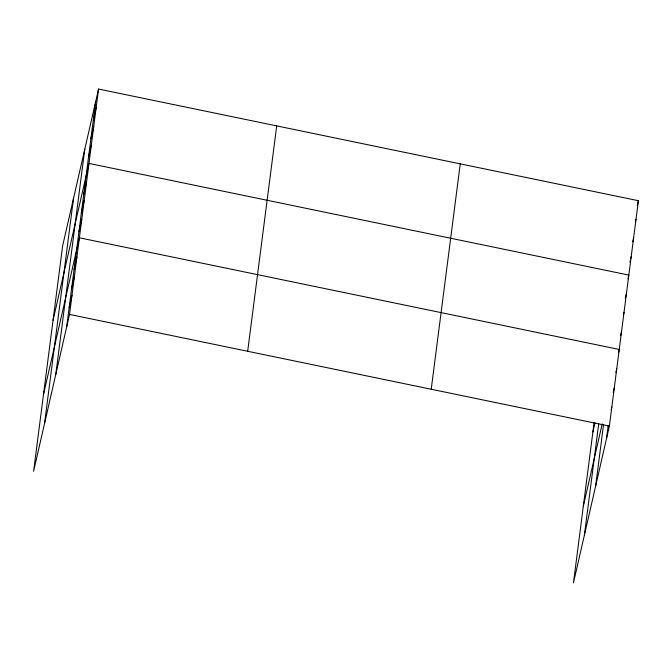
<?xml version="1.0" encoding="UTF-8"?>
<svg xmlns="http://www.w3.org/2000/svg" width="672" height="672" viewBox="0 0 672 672"><rect width="100%" height="100%" fill="white"/><g stroke="black" fill="none" stroke-linecap="round" stroke-linejoin="round"><path stroke-width="1.01" d="M44.512 423.629L73.542 198.248M55.759 374.531L84.79 149.142M66.679 326.878L95.701 101.489M98.557 89.048L62.63 245.902L33.6 471.29L69.527 314.429L98.557 89.048L638.4 200.71L609.37 426.098L573.443 582.952L594.09 422.646M247.674 351.28L276.704 125.899M431.222 389.248L460.253 163.859M584.363 535.298L598.752 423.545M595.61 486.2L603.532 424.687M606.522 438.539L608.21 425.435M93.307 120.086L96.155 107.638M90.913 138.676L93.761 126.235M88.519 157.273L91.367 144.824M53.046 320.284L88.973 163.422L628.824 275.092L627.942 278.922M83.731 194.46L86.579 182.02M81.337 213.058L84.185 200.609M78.943 231.647L81.791 219.206M43.47 394.657L79.397 237.796L619.24 349.465L618.584 352.338M74.08 269.405L76.927 256.956M71.61 288.557L74.458 276.116M69.14 307.717L71.996 295.277M637.308 205.498L638.4 200.71M635.351 222.18L636.006 219.307M632.73 241.727L633.612 237.905M629.899 262.24L630.336 260.324M630.781 258.409L631.218 256.494M592.897 431.945L594.989 422.822M625.33 298.469L626.43 293.681M623.372 315.151L624.028 312.278M620.542 335.656L621.634 330.876M583.313 506.327L602.196 423.889M615.896 372.456L616.77 368.626M613.208 392.566L614.309 387.778M611.184 409.811L611.839 406.938M69.527 314.429L609.37 426.098"/></g></svg>
